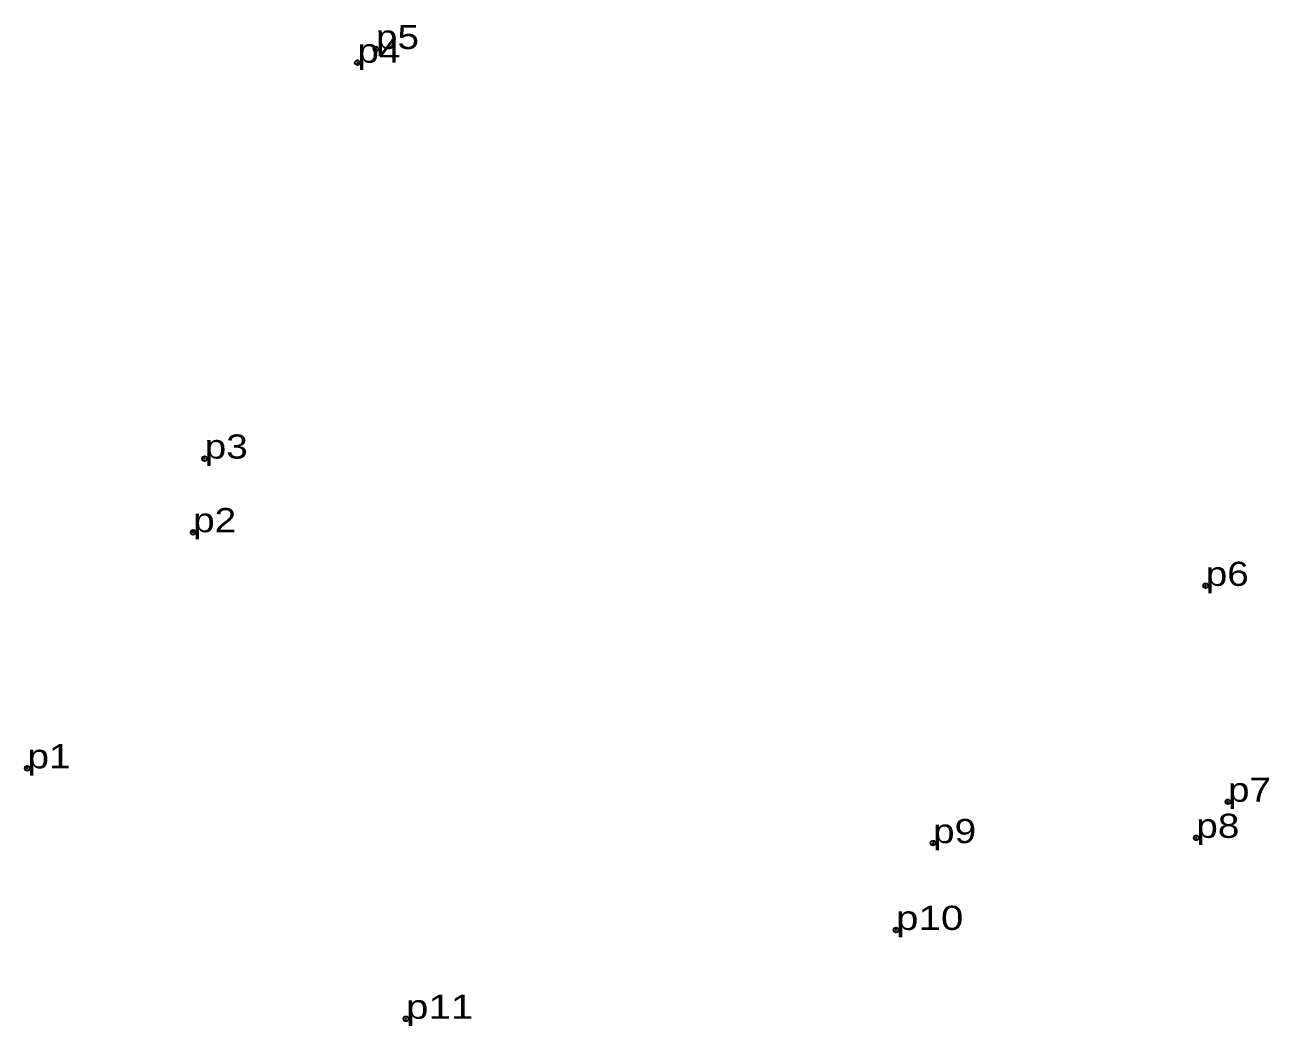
# Model space of a CAD drawing. Header units: metres. Extents: x 537472 to 551701, y 1836678 to 1839902.
# Drawn here: x 549891.2 to 549983.9, y 1836915.3 to 1836989.9 of the extents above; entities that cross this region are included whole.
import ezdxf

# ---------------------------------------------------------------- set-up
doc = ezdxf.new("R2010")
doc.units = ezdxf.units.M
doc.header["$LTSCALE"] = 0.72
doc.header["$PDMODE"] = 32
doc.header["$PDSIZE"] = 0.36
doc.layers.add('12', color=7, linetype='Continuous')
doc.layers.add('7', color=7, linetype='Continuous')

msp = doc.modelspace()

# ---------------------------------------------------------------- linework, layer by layer
at = {"layer": '7'}
for p in [(549917.32, 1836988.09), (549915.94, 1836987.07), (549904.56, 1836957.58), (549903.7, 1836952.09), (549979.13, 1836948.11), (549891.35, 1836934.51), (549980.79, 1836932.02), (549958.82, 1836928.94), (549978.43, 1836929.33), (549956.06, 1836922.47), (549919.56, 1836915.85)]:
    msp.add_point(p, dxfattribs=at)

# ---------------------------------------------------------------- texts
at = {"layer": '12'}
for s, width, p in [('p5', 1.2, (549917.32, 1836988.09)), ('p4', 1.2, (549915.94, 1836987.07)), ('p3', 1.2, (549904.56, 1836957.58)), ('p2', 1.2, (549903.7, 1836952.1)), ('p6', 1.2, (549979.13, 1836948.1)), ('p1', 1.2, (549891.36, 1836934.51)), ('p7', 1.2, (549980.79, 1836932.02)), ('p9', 1.2, (549958.82, 1836928.94)), ('p8', 1.2, (549978.43, 1836929.33)), ('p10', 1.25, (549956.06, 1836922.47)), ('p11', 1.25, (549919.56, 1836915.85))]:
    msp.add_text(s, height=1.8, dxfattribs=dict(at, width=width)).set_placement(p)

doc.saveas('drawing.dxf')
